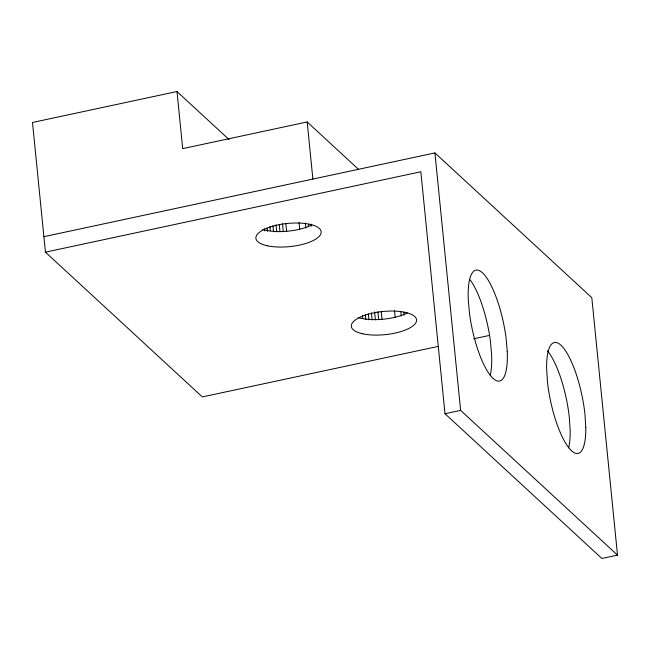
<?xml version="1.0" encoding="UTF-8"?>
<svg xmlns="http://www.w3.org/2000/svg" width="650" height="650" viewBox="0 0 650 650"><rect width="100%" height="100%" fill="white"/><g stroke="black" fill="none" stroke-linecap="round" stroke-linejoin="round"><path stroke-width="0.97" d="M229.044 139.555L176.995 91.528L32.5 122.476L45.443 252.159L202.329 396.923L438.067 346.434M358.483 169.309L307.182 121.964L182.699 148.631L176.995 91.528M43.899 236.681L434.923 152.929L591.801 297.684L617.5 555.124L601.876 558.472L444.998 413.717L420.851 171.763L45.443 252.159M473.728 338.796L489.572 335.4M444.998 413.717L460.622 410.369L617.5 555.124M434.923 152.929L460.622 410.369M403.812 312.162L404.113 315.169M400.871 312.041L401.269 316.054M394.485 310.562L395.184 317.574M381.249 311.504L382.054 319.516M377.91 311.74L378.706 319.751M374.595 311.87L375.391 319.881M371.426 312.894L372.125 319.906M368.339 313.812L368.94 319.824M365.341 314.624L365.844 319.637M362.473 315.339L362.773 318.346M307.182 121.964L312.877 179.067M311.179 224.177L311.382 226.184M308.401 224.128L308.604 226.135M305.362 223.007L305.858 228.012M299.073 222.528L299.772 229.539M285.846 223.47L286.642 231.481M282.498 223.706L283.303 231.717M279.281 224.835L279.988 231.847M276.014 224.859L276.721 231.871M272.927 225.778L273.528 231.79M269.937 226.59L270.335 230.596M267.158 228.304L267.459 231.311M264.436 228.914L264.631 230.912M470.177 279.931A56.704 15.941 77.9 0 1 490.466 341.526L491.636 355.095A56.704 15.941 77.9 0 1 490.214 375.31M407.225 313.016A32.776 11.635 -5.7 0 1 358.158 317.533M311.813 224.981A32.776 11.635 -5.7 0 1 262.746 229.499M547.349 350.707A56.704 15.941 77.9 0 1 569.319 417.414L570.164 430.625A56.704 15.941 77.9 0 1 568.62 447.826M507.26 351.748L506.09 338.179A56.704 15.941 77.9 0 0 483.275 273.593A56.704 15.941 77.9 0 0 468.268 299.414L469.438 312.991A56.704 15.941 77.9 0 0 492.253 377.577A56.704 15.941 77.9 0 0 507.26 351.748M585.788 427.277L584.943 414.066A56.704 15.941 77.9 0 0 562.973 347.36A56.704 15.941 77.9 0 0 546.626 368.639L547.462 381.851A56.704 15.941 77.9 0 0 569.441 448.565A56.704 15.941 77.9 0 0 585.788 427.277M362.765 333.816A32.776 11.635 -5.7 0 0 416.032 322.408A32.776 11.635 -5.7 0 0 373.035 313.016A32.776 11.635 -5.7 0 0 362.765 333.816M267.353 245.781A32.776 11.635 -5.7 0 0 320.621 234.374A32.776 11.635 -5.7 0 0 277.623 224.973A32.776 11.635 -5.7 0 0 267.353 245.781"/></g></svg>
